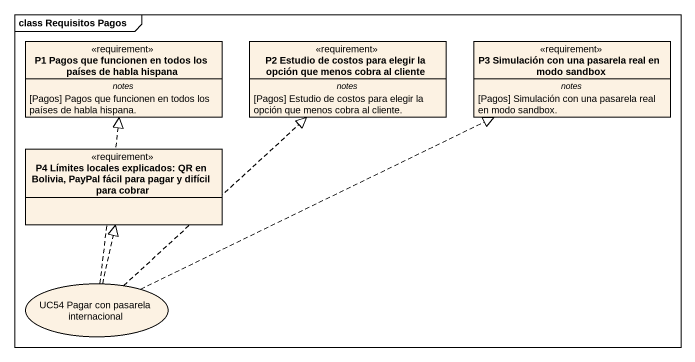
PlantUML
@startuml
mainframe class Requisitos Pagos
allowmixing
hide circle
hide empty members
class "P1 Pagos que funcionen en todos los países de habla hispana" as P1_Pagos_que_funcionen_en <<requirement>> {
  -- notes --
  [Pagos] Pagos que funcionen en todos los países de habla hispana.
}
class "P2 Estudio de costos para elegir la opción que menos cobra al cliente" as P2_Estudio_de_costos_para <<requirement>> {
  -- notes --
  [Pagos] Estudio de costos para elegir la opción que menos cobra al cliente.
}
class "P3 Simulación con una pasarela real en modo sandbox" as P3_Simulación_con_una <<requirement>> {
  -- notes --
  [Pagos] Simulación con una pasarela real en modo sandbox.
}
class "P4 Límites locales explicados: QR en Bolivia, PayPal fácil para pagar y difícil para cobrar" as P4_Límites_locales <<requirement>>
usecase "UC54 Pagar con pasarela internacional" as UC54_Pagar_con_pasarela
UC54_Pagar_con_pasarela .up.|> P1_Pagos_que_funcionen_en
UC54_Pagar_con_pasarela .up.|> P2_Estudio_de_costos_para
UC54_Pagar_con_pasarela .right.|> P3_Simulación_con_una
UC54_Pagar_con_pasarela .up.|> P4_Límites_locales
@enduml
